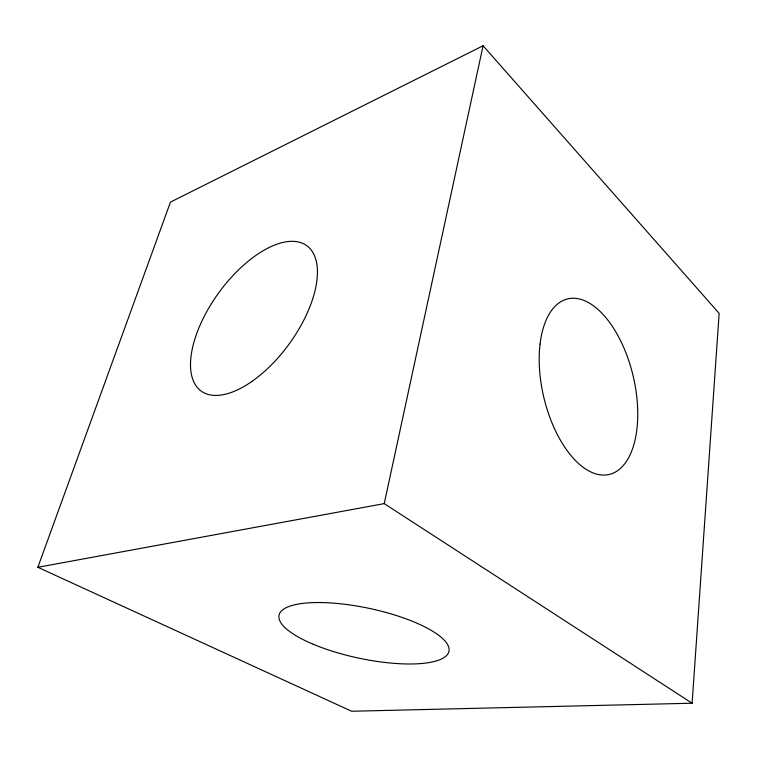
<?xml version="1.0" encoding="UTF-8"?>
<svg xmlns="http://www.w3.org/2000/svg" width="757" height="757" viewBox="0 0 757 757"><rect width="100%" height="100%" fill="white"/><g stroke="black" fill="none" stroke-linecap="round" stroke-linejoin="round"><path stroke-width="1.14" d="M692.116 703.225L719.15 313.351L483.08 45.751L170.457 202.1L37.85 567.286L351.645 711.249L692.116 703.225L384.234 503.623L37.85 567.286M384.234 503.623L483.08 45.751M251.759 381.547A89.837 43.518 -54 0 0 309.963 248.542A89.837 43.518 -54 0 0 200.151 324.961A89.837 43.518 -54 0 0 251.759 381.547M540.063 344.028A90.225 45.931 76.7 0 0 604.748 475.074A90.225 45.931 76.7 0 0 620.664 340.887A90.225 45.931 76.7 0 0 540.063 344.028M313.237 644.254A86.837 25.416 12 0 0 448.532 652.61A86.837 25.416 12 0 0 330.194 602.913A86.837 25.416 12 0 0 313.237 644.254"/></g></svg>
